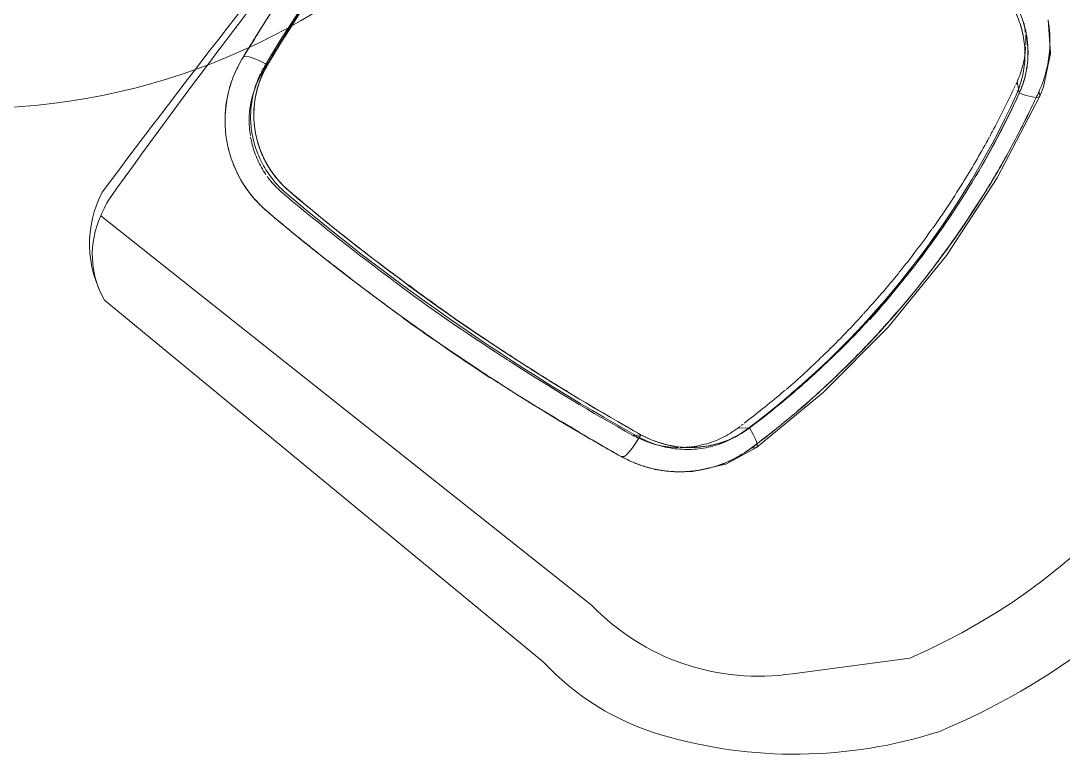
# Model space of a CAD drawing. Header units: inches. Extents: x 29752 to 31446, y 4278 to 5722.
# Drawn here: x 31298.65 to 31326.88, y 4370.56 to 4390.42 of the extents above; entities that cross this region are included whole.
import ezdxf

# ---------------------------------------------------------------- set-up
doc = ezdxf.new("R2010")
doc.units = ezdxf.units.IN
doc.header["$MEASUREMENT"] = 0
doc.layers.add('I-FURN', color=30, linetype='Continuous', lineweight=9)

# ---------------------------------------------------------------- blocks, each defined once
blk = doc.blocks.new('MEZ-Round_Top-Davis_Furniture-2 - 36x36x29-R-V48-FIRST FLOOR POWER _ SIGNAL')
at = {"layer": 'I-FURN'}
blk.add_arc((0, 0), 18, 90, 270, dxfattribs=at)
blk = doc.blocks.new('A642_US - A642 PURPLE-6122944-FIRST FLOOR POWER _ SIGNAL')
at = {"layer": 'I-FURN'}
for p, q in [((-12.371, 14.024), (-12.236, -2.939)), ((-14.084, 12.517), (-14.254, -2.882)), ((-8.547, -1.098), (-8.601, -1.041)), ((-7.958, -0.923), (-7.806, -1.082)), ((-7.927, -2.533), (-7.864, -2.612)), ((-6.025, -3.014), (-5.823, -3.253)), ((6.026, -3.014), (5.905, -3.157)), ((5.905, -3.158), (5.824, -3.253)), ((-6.136, -3.719), (-6.189, -3.656)), ((6.135, -3.719), (6.189, -3.656)), ((-6.11, -3.739), (-6.13, -3.725)), ((-6.088, -3.737), (-6.11, -3.739)), ((6.088, -3.737), (6.11, -3.739)), ((6.11, -3.739), (6.13, -3.725)), ((-10.27, -8.343), (-7.947, -10.547))]:
    blk.add_line(p, q, dxfattribs=at)
at = {"layer": 'I-FURN', "flags": 128}
for points in [[(-6.587, 13.717), (-6.543, 13.69), (-6.495, 13.605)], [(-6.495, 13.605), (-6.444, 13.469), (-6.394, 13.289), (-6.348, 13.077)], [(-7.806, -1.083), (-8.027, -1.11), (-8.223, -1.126), (-8.381, -1.129), (-8.491, -1.119), (-8.547, -1.098)], [(-6.11, -3.739), (-6.983, -3.376), (-7.699, -2.8), (-7.864, -2.612)], [(7.864, -2.612), (7.192, -3.241), (6.371, -3.661), (6.11, -3.739)], [(-5.823, -3.254), (-5.896, -3.442), (-5.967, -3.591), (-6.032, -3.692), (-6.088, -3.737)], [(5.824, -3.253), (5.896, -3.442), (5.967, -3.591), (6.032, -3.692), (6.088, -3.737)], [(6.11, -3.739), (3.664, -4.232), (1.168, -4.477), (-1.335, -4.468), (-3.818, -4.208), (-6.11, -3.739)]]:
    blk.add_lwpolyline(points, dxfattribs=at)
at = {"layer": 'I-FURN'}
for centre, radius, start, end in [((-11.236, 11.403), 3.058, 101.4508, 158.6341), ((0.11, -197.881), 212.353, 86.66645, 93.24109), ((-0.009, -318.502), 333.113, 87.94245, 92.036), ((-11.463, 11.109), 3.054, 98.1428, 107.3014), ((-11.768, 11.611), 2.488, 104.0446, 158.6341), ((-7.265, -3.913), 7.064, 171.6078, 202.3922), ((-6.039, -3.743), 6.25, 172.6108, 227.3892), ((-1.978, -1.735), 12.782, 202.3922, 236.6222), ((0.086, 4.693), 17.228, 242.2054, 297.0867), ((-0.017, 4.057), 18.762, 241.3581, 301.0423)]:
    blk.add_arc(centre, radius, start, end, dxfattribs=at)
for centre, major_axis, ratio, start_param, end_param in [((-0.094, -6.249), (-30.198, 0), 0.655835, 4.500592, 4.924187), ((49.684, 10.243), (25.123, 54.134), 0.974752, 1.991495, 2.187341), ((-0.094, 11.629), (19.221, 0), 0.81059, 4.404534, 5.020244)]:
    blk.add_ellipse(centre, major_axis=major_axis, ratio=ratio, start_param=start_param, end_param=end_param, dxfattribs=at)
for points in [[(-6.212, 13.773), (-5.737, 13.835), (-5.261, 13.887), (-4.782, 13.933)], [(-3.644, 14.038), (-4.506, 13.972), (-5.36, 13.877), (-6.211, 13.77)], [(-4.465, 13.968), (-5.047, 13.914), (-5.626, 13.845), (-6.203, 13.771)], [(-7.45, 13.499), (-7.374, 13.531), (-7.297, 13.561), (-7.218, 13.584)], [(-7.264, 13.569), (-7.283, 13.563), (-7.302, 13.556), (-7.32, 13.549)], [(-7.218, 13.584), (-7.039, 13.642), (-6.857, 13.684), (-6.669, 13.711)], [(-7.114, 13.616), (-7.138, 13.609), (-7.162, 13.602), (-7.186, 13.595)], [(-6.907, 13.668), (-6.977, 13.653), (-7.046, 13.636), (-7.114, 13.616)], [(-6.669, 13.711), (-6.749, 13.7), (-6.829, 13.685), (-6.907, 13.668)], [(-6.204, 13.774), (-6.359, 13.754), (-6.514, 13.733), (-6.669, 13.711)], [(-6.212, 13.773), (-6.365, 13.753), (-6.517, 13.732), (-6.669, 13.711)], [(-6.669, 13.711), (-6.66, 13.712), (-6.652, 13.713), (-6.643, 13.715)], [(-6.643, 13.715), (-6.5, 13.735), (-6.356, 13.754), (-6.212, 13.772)], [(-7.738, 13.364), (-7.904, 13.275), (-8.222, 13.069), (-8.639, 12.679), (-8.982, 12.22), (-9.24, 11.707), (-9.404, 11.155), (-9.446, 10.779), (-9.45, 10.587)], [(-8.212, 13.055), (-8.064, 13.172), (-7.903, 13.271), (-7.738, 13.364)], [(-7.738, 13.364), (-7.644, 13.414), (-7.549, 13.462), (-7.451, 13.504)], [(-7.45, 13.499), (-7.548, 13.459), (-7.644, 13.414), (-7.738, 13.364)], [(-7.344, 13.541), (-7.4, 13.52), (-7.455, 13.498), (-7.509, 13.474)], [(-4.662, 13.282), (-4.78, 13.27), (-4.897, 13.256), (-5.014, 13.243)], [(-4.994, 13.256), (-4.849, 13.272), (-4.703, 13.287), (-4.558, 13.302)], [(-4.976, 13.248), (-4.764, 13.272), (-4.552, 13.295), (-4.339, 13.317)], [(-6.442, 13.113), (-6.595, 13.091), (-6.89, 13.024), (-7.317, 12.843), (-7.709, 12.589), (-8.055, 12.266), (-8.343, 11.882), (-8.562, 11.448), (-8.702, 10.977), (-8.738, 10.655), (-8.742, 10.488)], [(-8.627, 12.667), (-8.501, 12.808), (-8.363, 12.94), (-8.213, 13.055)], [(-7.921, 13.259), (-7.953, 13.239), (-7.985, 13.218), (-8.016, 13.197)], [(-6.579, 13.061), (-6.503, 13.072), (-6.428, 13.082), (-6.352, 13.092)], [(-6.352, 13.092), (-6.172, 13.117), (-5.992, 13.141), (-5.812, 13.165)], [(-6.348, 13.077), (-5.893, 13.141), (-5.435, 13.198), (-4.976, 13.248)], [(-6.348, 13.077), (-5.905, 13.139), (-5.461, 13.195), (-5.014, 13.244)], [(-5.015, 13.244), (-5.461, 13.195), (-5.905, 13.139), (-6.348, 13.077)], [(-5.812, 13.162), (-5.54, 13.196), (-5.267, 13.229), (-4.994, 13.262)], [(-7.263, 12.77), (-7.223, 12.793), (-7.182, 12.815), (-7.141, 12.836)], [(-7.14, 12.834), (-7.182, 12.814), (-7.223, 12.792), (-7.263, 12.77)], [(-7.14, 12.834), (-7.067, 12.87), (-6.993, 12.905), (-6.917, 12.933)], [(-8.968, 12.211), (-8.868, 12.373), (-8.754, 12.525), (-8.628, 12.666)], [(-9.224, 11.701), (-9.154, 11.878), (-9.069, 12.049), (-8.969, 12.21)], [(-8.005, 12.159), (-8.053, 12.101), (-8.1, 12.042), (-8.143, 11.981)], [(-8.005, 12.159), (-7.972, 12.198), (-7.939, 12.235), (-7.904, 12.272)], [(-7.904, 12.272), (-7.939, 12.235), (-7.973, 12.198), (-8.005, 12.159)], [(-7.787, 12.389), (-7.827, 12.351), (-7.866, 12.312), (-7.904, 12.272)], [(-9.104, 11.968), (-9.148, 11.881), (-9.187, 11.792), (-9.224, 11.701)], [(-8.144, 11.98), (-8.248, 11.832), (-8.334, 11.673), (-8.412, 11.508)], [(-9.387, 11.153), (-9.349, 11.339), (-9.295, 11.523), (-9.225, 11.7)], [(-9.224, 11.701), (-9.252, 11.631), (-9.279, 11.561), (-9.304, 11.489)], [(-9.3, 11.489), (-9.307, 11.467), (-9.314, 11.445), (-9.321, 11.423)], [(-8.481, 11.338), (-8.522, 11.225), (-8.561, 11.111), (-8.582, 10.994)], [(-8.441, 11.44), (-8.455, 11.406), (-8.469, 11.372), (-8.482, 11.338)], [(-8.481, 11.339), (-8.468, 11.373), (-8.455, 11.406), (-8.441, 11.44)], [(-8.413, 11.508), (-8.422, 11.485), (-8.432, 11.463), (-8.442, 11.44)], [(-9.45, 10.587), (-9.446, 10.778), (-9.425, 10.967), (-9.387, 11.153)], [(-9.441, 10.772), (-9.446, 10.711), (-9.449, 10.649), (-9.45, 10.587)], [(-8.583, 10.991), (-8.622, 10.815), (-8.644, 10.636), (-8.648, 10.453)], [(-9.45, 10.587), (-9.476, 9.475), (-9.471, 8.364), (-9.436, 7.255)], [(-9.46, 8.247), (-9.471, 9.026), (-9.468, 9.806), (-9.45, 10.587)], [(-9.45, 10.587), (-9.462, 10.105), (-9.467, 9.624), (-9.467, 9.143)], [(-8.764, 6.722), (-8.815, 7.966), (-8.825, 9.213), (-8.801, 10.46)], [(-8.801, 10.46), (-8.8, 10.497), (-8.799, 10.535), (-8.798, 10.572)], [(-8.614, 6.584), (-8.666, 7.871), (-8.678, 9.161), (-8.648, 10.452)], [(-8.628, 6.945), (-8.669, 8.112), (-8.676, 9.282), (-8.648, 10.452)], [(-8.648, 10.452), (-8.666, 9.678), (-8.669, 8.905), (-8.658, 8.132)], [(-9.467, 9.143), (-9.466, 8.894), (-9.464, 8.646), (-9.46, 8.398)], [(-9.461, 8.357), (-9.458, 8.146), (-9.454, 7.935), (-9.448, 7.724)], [(-9.436, 7.255), (-9.447, 7.585), (-9.451, 7.916), (-9.452, 8.247)], [(-9.449, 7.724), (-9.445, 7.543), (-9.439, 7.363), (-9.433, 7.182)], [(-9.435, 7.23), (-9.428, 6.989), (-9.418, 6.748), (-9.407, 6.507)], [(-9.432, 7.143), (-9.427, 6.991), (-9.421, 6.84), (-9.415, 6.688)], [(-8.628, 6.945), (-8.621, 6.745), (-8.614, 6.545), (-8.606, 6.346)], [(-8.604, 6.346), (-8.613, 6.545), (-8.619, 6.745), (-8.624, 6.945)], [(-9.415, 6.688), (-9.407, 6.482), (-9.398, 6.275), (-9.389, 6.069)], [(-9.379, 5.911), (-9.389, 6.11), (-9.4, 6.308), (-9.409, 6.507)], [(-8.513, 3.175), (-8.631, 4.348), (-8.733, 5.525), (-8.763, 6.706)], [(-8.332, 2.734), (-8.467, 4.012), (-8.581, 5.295), (-8.614, 6.584)], [(-8.604, 6.346), (-8.596, 6.169), (-8.588, 5.992), (-8.58, 5.815)], [(-9.387, 6.069), (-9.386, 6.045), (-9.384, 6.022), (-9.383, 5.998)], [(-9.382, 5.965), (-9.344, 5.259), (-9.303, 4.552), (-9.241, 3.849)], [(-9.208, 3.582), (-9.28, 4.357), (-9.347, 5.133), (-9.389, 5.91)], [(-8.578, 5.815), (-8.537, 5.043), (-8.49, 4.272), (-8.409, 3.505)], [(-9.232, 3.85), (-9.227, 3.791), (-9.222, 3.733), (-9.217, 3.674)], [(-9.214, 3.641), (-9.188, 3.363), (-9.163, 3.085), (-9.132, 2.808)], [(-9.158, 3.067), (-9.176, 3.238), (-9.192, 3.41), (-9.208, 3.582)], [(-8.409, 3.504), (-8.393, 3.325), (-8.374, 3.146), (-8.353, 2.967)], [(-9.08, 2.335), (-9.108, 2.579), (-9.133, 2.823), (-9.158, 3.067)], [(-8.295, 2.382), (-8.316, 2.576), (-8.338, 2.771), (-8.359, 2.966)], [(-8.357, 2.967), (-8.337, 2.772), (-8.315, 2.577), (-8.291, 2.382)], [(-9.132, 2.808), (-9.115, 2.651), (-9.097, 2.493), (-9.077, 2.336)], [(-7.806, -1.083), (-8.022, 0.182), (-8.197, 1.455), (-8.332, 2.733)], [(-9.08, 2.336), (-9.06, 2.161), (-9.038, 1.987), (-9.015, 1.812)], [(-9.08, 2.335), (-9.002, 1.645), (-8.903, 0.958), (-8.799, 0.272)], [(-8.949, 1.264), (-8.996, 1.621), (-9.038, 1.978), (-9.078, 2.335)], [(-8.295, 2.382), (-8.251, 1.989), (-8.198, 1.598), (-8.142, 1.207)], [(-9.018, 1.812), (-8.996, 1.626), (-8.971, 1.44), (-8.944, 1.255)], [(-8.948, 1.254), (-8.944, 1.225), (-8.94, 1.195), (-8.936, 1.166)], [(-8.81, 0.27), (-8.859, 0.601), (-8.904, 0.932), (-8.947, 1.264)], [(-8.936, 1.166), (-8.838, 0.428), (-8.726, -0.307), (-8.601, -1.041)], [(-8.152, 1.205), (-8.051, 0.441), (-7.936, -0.322), (-7.806, -1.081)], [(-8.601, -1.041), (-8.675, -0.604), (-8.745, -0.168), (-8.81, 0.27)], [(-8.81, 0.27), (-8.745, -0.168), (-8.675, -0.605), (-8.601, -1.041)], [(-8.436, -1.645), (-8.51, -1.451), (-8.565, -1.25), (-8.601, -1.041)], [(-8.601, -1.041), (-8.58, -1.161), (-8.553, -1.278), (-8.52, -1.394)], [(-7.92, -1.105), (-7.935, -1.045), (-7.948, -0.984), (-7.958, -0.921)], [(-7.679, -1.562), (-7.735, -1.407), (-7.777, -1.248), (-7.806, -1.082)], [(-7.806, -1.082), (-7.777, -1.248), (-7.734, -1.407), (-7.679, -1.562)], [(7.712, -1.048), (7.681, -1.228), (7.588, -1.57), (7.352, -2.046), (7.034, -2.462), (6.648, -2.804), (6.209, -3.065), (5.896, -3.177), (5.73, -3.22)], [(-8.294, -1.966), (-8.347, -1.862), (-8.399, -1.756), (-8.436, -1.646)], [(-7.443, -2.05), (-7.534, -1.903), (-7.617, -1.749), (-7.67, -1.584)], [(-7.67, -1.584), (-7.627, -1.7), (-7.576, -1.814), (-7.518, -1.922)], [(-8.404, -1.727), (-8.39, -1.761), (-8.376, -1.793), (-8.361, -1.826)], [(-8.361, -1.826), (-8.324, -1.908), (-8.284, -1.989), (-8.24, -2.068)], [(-8.16, -2.205), (-8.208, -2.127), (-8.256, -2.049), (-8.299, -1.968)], [(-8.294, -1.967), (-8.253, -2.048), (-8.208, -2.127), (-8.16, -2.205)], [(-7.439, -2.093), (-7.498, -2.017), (-7.552, -1.938), (-7.604, -1.857)], [(-7.517, -1.922), (-7.494, -1.964), (-7.47, -2.007), (-7.445, -2.048)], [(-8.083, -2.323), (-8.109, -2.285), (-8.135, -2.245), (-8.16, -2.205)], [(-8.16, -2.205), (-8.135, -2.245), (-8.109, -2.285), (-8.083, -2.324)], [(-7.421, -2.086), (-7.408, -2.106), (-7.396, -2.126), (-7.382, -2.145)], [(-7.227, -2.355), (-7.297, -2.27), (-7.36, -2.179), (-7.42, -2.086)], [(-7.345, -2.206), (-7.368, -2.18), (-7.39, -2.153), (-7.412, -2.126)], [(-7.37, -2.164), (-7.331, -2.222), (-7.289, -2.277), (-7.244, -2.331)], [(7.246, -2.332), (7.296, -2.27), (7.342, -2.205), (7.386, -2.138)], [(7.421, -2.086), (7.369, -2.169), (7.311, -2.248), (7.248, -2.324)], [(7.375, -2.171), (7.365, -2.183), (7.355, -2.195), (7.345, -2.206)], [(7.387, -2.139), (7.399, -2.121), (7.41, -2.103), (7.421, -2.086)], [(-8.044, -2.379), (-8.057, -2.361), (-8.07, -2.342), (-8.083, -2.323)], [(-8.083, -2.324), (-8.07, -2.342), (-8.057, -2.361), (-8.044, -2.379)], [(-8.056, -2.362), (-8.047, -2.376), (-8.037, -2.389), (-8.028, -2.402)], [(-7.983, -2.462), (-8.004, -2.435), (-8.024, -2.407), (-8.044, -2.379)], [(-8.044, -2.379), (-8.024, -2.407), (-8.004, -2.435), (-7.983, -2.462)], [(-8.018, -2.415), (-8.008, -2.428), (-7.999, -2.441), (-7.989, -2.455)], [(-7.989, -2.455), (-7.977, -2.47), (-7.965, -2.485), (-7.953, -2.501)], [(-7.983, -2.462), (-7.943, -2.514), (-7.903, -2.564), (-7.86, -2.614)], [(-7.86, -2.613), (-7.903, -2.564), (-7.943, -2.513), (-7.982, -2.461)], [(-7.928, -2.533), (-7.914, -2.55), (-7.9, -2.567), (-7.886, -2.583)], [(-7.246, -2.333), (-7.232, -2.35), (-7.218, -2.367), (-7.203, -2.384)], [(-6.752, -2.81), (-6.928, -2.679), (-7.082, -2.523), (-7.221, -2.352)], [(-7.203, -2.384), (-7.181, -2.411), (-7.157, -2.438), (-7.133, -2.463)], [(-6.927, -2.588), (-7.006, -2.531), (-7.081, -2.469), (-7.153, -2.404)], [(-7.133, -2.464), (-7.018, -2.591), (-6.888, -2.704), (-6.752, -2.81)], [(7.25, -2.327), (7.106, -2.509), (6.935, -2.666), (6.751, -2.811)], [(6.751, -2.811), (6.889, -2.708), (7.013, -2.59), (7.127, -2.461)], [(7.152, -2.403), (7.088, -2.462), (7.02, -2.517), (6.951, -2.57)], [(7.151, -2.445), (7.169, -2.425), (7.186, -2.405), (7.203, -2.384)], [(7.203, -2.384), (7.218, -2.367), (7.232, -2.349), (7.246, -2.332)], [(-7.886, -2.584), (-7.872, -2.6), (-7.858, -2.616), (-7.844, -2.632)], [(-7.798, -2.683), (-7.819, -2.66), (-7.84, -2.637), (-7.86, -2.613)], [(-7.86, -2.613), (-7.839, -2.638), (-7.818, -2.661), (-7.797, -2.685)], [(-7.722, -2.764), (-7.735, -2.751), (-7.748, -2.738), (-7.76, -2.724)], [(-7.76, -2.724), (-7.747, -2.738), (-7.734, -2.751), (-7.721, -2.765)], [(-7.561, -2.918), (-7.609, -2.875), (-7.655, -2.831), (-7.701, -2.786)], [(-7.7, -2.786), (-7.655, -2.831), (-7.608, -2.875), (-7.56, -2.917)], [(-7.685, -2.801), (-7.6, -2.885), (-7.51, -2.962), (-7.417, -3.037)], [(-6.025, -3.014), (-6.191, -2.971), (-6.503, -2.859), (-6.792, -2.687), (-6.927, -2.588)], [(7.398, -3.054), (7.499, -2.975), (7.596, -2.891), (7.686, -2.801)], [(7.709, -2.777), (7.697, -2.79), (7.684, -2.802), (7.671, -2.815)], [(7.671, -2.815), (7.684, -2.803), (7.696, -2.79), (7.709, -2.777)], [(7.76, -2.724), (7.744, -2.742), (7.727, -2.759), (7.709, -2.776)], [(7.709, -2.777), (7.726, -2.76), (7.743, -2.742), (7.76, -2.724)], [(7.797, -2.685), (7.811, -2.669), (7.825, -2.653), (7.839, -2.637)], [(7.84, -2.637), (7.826, -2.652), (7.812, -2.668), (7.798, -2.683)], [(-7.455, -3.008), (-7.491, -2.979), (-7.526, -2.949), (-7.561, -2.918)], [(-7.561, -2.918), (-7.526, -2.949), (-7.491, -2.978), (-7.455, -3.008)], [(-7.321, -3.112), (-7.365, -3.079), (-7.409, -3.046), (-7.452, -3.011)], [(-7.451, -3.011), (-7.409, -3.046), (-7.365, -3.079), (-7.321, -3.112)], [(-7.398, -3.054), (-7.372, -3.073), (-7.347, -3.093), (-7.321, -3.112)], [(-6.715, -2.837), (-6.587, -2.929), (-6.455, -3.016), (-6.31, -3.077)], [(-6.31, -3.077), (-6.155, -3.151), (-5.993, -3.21), (-5.823, -3.253)], [(-5.942, -3.035), (-5.97, -3.028), (-5.998, -3.021), (-6.026, -3.014)], [(-5.843, -3.059), (-5.865, -3.054), (-5.887, -3.049), (-5.909, -3.043)], [(5.824, -3.253), (5.979, -3.213), (6.127, -3.161), (6.27, -3.096)], [(5.909, -3.043), (5.884, -3.049), (5.858, -3.056), (5.833, -3.062)], [(6.026, -3.014), (5.998, -3.021), (5.97, -3.028), (5.942, -3.035)], [(6.309, -3.078), (6.447, -3.012), (6.58, -2.935), (6.704, -2.846)], [(7.437, -3.023), (7.399, -3.053), (7.36, -3.082), (7.321, -3.112)], [(7.321, -3.112), (7.347, -3.093), (7.373, -3.073), (7.398, -3.054)], [(7.562, -2.917), (7.526, -2.949), (7.489, -2.98), (7.451, -3.01)], [(7.452, -3.011), (7.489, -2.98), (7.526, -2.949), (7.562, -2.917)], [(7.641, -2.844), (7.615, -2.869), (7.588, -2.893), (7.562, -2.916)], [(7.562, -2.917), (7.588, -2.893), (7.615, -2.869), (7.641, -2.844)], [(-7.188, -3.204), (-7.218, -3.185), (-7.247, -3.165), (-7.276, -3.144)], [(-7.276, -3.144), (-7.247, -3.165), (-7.218, -3.185), (-7.189, -3.205)], [(-7.254, -3.159), (-7.16, -3.225), (-7.063, -3.29), (-6.963, -3.345)], [(-6.925, -3.361), (-7.015, -3.313), (-7.103, -3.26), (-7.188, -3.204)], [(-7.188, -3.204), (-7.103, -3.26), (-7.016, -3.316), (-6.926, -3.364)], [(-6.886, -3.381), (-6.854, -3.397), (-6.821, -3.414), (-6.789, -3.429)], [(-6.789, -3.429), (-6.821, -3.413), (-6.854, -3.397), (-6.885, -3.381)], [(-5.823, -3.254), (-5.353, -3.374), (-4.878, -3.479), (-4.398, -3.57)], [(-4.41, -3.568), (-4.885, -3.477), (-5.357, -3.373), (-5.823, -3.254)], [(4.398, -3.57), (4.877, -3.479), (5.353, -3.374), (5.823, -3.253)], [(5.824, -3.254), (5.357, -3.373), (4.885, -3.479), (4.409, -3.571)], [(7.276, -3.144), (7.122, -3.253), (6.962, -3.356), (6.788, -3.429)], [(7.051, -3.29), (7.134, -3.241), (7.215, -3.188), (7.294, -3.131)], [(7.321, -3.112), (7.306, -3.123), (7.291, -3.134), (7.276, -3.144)], [(-6.508, -3.546), (-6.603, -3.511), (-6.696, -3.473), (-6.787, -3.43)], [(-6.787, -3.43), (-6.696, -3.473), (-6.601, -3.507), (-6.504, -3.539)], [(-6.202, -3.64), (-6.291, -3.617), (-6.379, -3.591), (-6.465, -3.561)], [(-6.465, -3.561), (-6.379, -3.591), (-6.291, -3.617), (-6.202, -3.64)], [(-6.026, -3.684), (-6.085, -3.669), (-6.143, -3.655), (-6.202, -3.64)], [(-6.202, -3.64), (-6.143, -3.655), (-6.085, -3.669), (-6.026, -3.684)], [(-6.202, -3.64), (-6.143, -3.655), (-6.084, -3.67), (-6.025, -3.684)], [(-2.946, -3.799), (-3.435, -3.737), (-3.917, -3.646), (-4.398, -3.547)], [(-4.397, -3.57), (-3.918, -3.661), (-3.434, -3.736), (-2.947, -3.799)], [(4.404, -3.569), (3.922, -3.66), (3.435, -3.739), (2.945, -3.799)], [(2.946, -3.799), (3.433, -3.737), (3.919, -3.668), (4.397, -3.57)], [(6.025, -3.684), (6.084, -3.67), (6.143, -3.655), (6.202, -3.64)], [(6.202, -3.64), (6.144, -3.655), (6.085, -3.669), (6.026, -3.684)], [(6.026, -3.684), (6.085, -3.669), (6.144, -3.655), (6.202, -3.64)], [(6.788, -3.429), (6.601, -3.517), (6.406, -3.587), (6.202, -3.64)], [(-4.685, -3.976), (-5.135, -3.891), (-5.582, -3.791), (-6.026, -3.683)], [(-2.944, -3.799), (-2.47, -3.858), (-1.993, -3.905), (-1.515, -3.937)], [(-1.485, -3.937), (-1.973, -3.906), (-2.462, -3.87), (-2.944, -3.799)], [(-1.477, -3.937), (-0.986, -3.968), (-0.493, -3.985), (0, -3.983)], [(-0.011, -3.768), (-0.499, -3.768), (-0.986, -3.749), (-1.472, -3.718)], [(0, -3.983), (0.493, -3.983), (0.984, -3.964), (1.475, -3.931)], [(1.479, -3.937), (0.987, -3.968), (0.495, -3.978), (0, -3.983)], [(1.473, -3.724), (0.986, -3.753), (0.498, -3.77), (0.011, -3.768)], [(1.477, -3.937), (1.968, -3.906), (2.456, -3.856), (2.944, -3.799)], [(2.944, -3.799), (2.46, -3.86), (1.973, -3.901), (1.485, -3.929)], [(6.026, -3.684), (5.583, -3.794), (5.136, -3.891), (4.685, -3.976)], [(-3.139, -4.22), (-3.658, -4.155), (-4.175, -4.081), (-4.684, -3.977)], [(-4.027, -4.092), (-3.945, -4.105), (-3.864, -4.118), (-3.782, -4.13)], [(-1.574, -4.367), (-2.098, -4.334), (-2.618, -4.281), (-3.138, -4.22)], [(0, -3.983), (-0.494, -3.983), (-0.99, -3.979), (-1.483, -3.954)], [(3.079, -4.227), (2.58, -4.289), (2.078, -4.337), (1.574, -4.37)], [(4.684, -3.977), (4.173, -4.073), (3.658, -4.154), (3.139, -4.22)], [(4.027, -4.092), (4.044, -4.089), (4.061, -4.086), (4.077, -4.084)], [(1.574, -4.367), (1.05, -4.4), (-0.001, -4.436), (-1.049, -4.394), (-1.572, -4.359)]]:
    blk.add_open_spline(points, degree=3, dxfattribs=at)
for points, knots in [([(-6.669, 13.711), (-6.857, 13.684), (-7.119, 13.624), (-7.374, 13.531), (-7.45, 13.499)], [0, 0, 0, 0, 0.125, 0.1797773, 0.1797773, 0.1797773, 0.1797773]), ([(-7.582, 13.442), (-7.634, 13.417), (-7.749, 13.36), (-7.861, 13.296), (-7.921, 13.259)], [0.21153003, 0.21153003, 0.21153003, 0.21153003, 0.25, 0.29654845, 0.29654845, 0.29654845, 0.29654845]), ([(-5.014, 13.244), (-3.658, 13.394), (-1.073, 13.562), (2.743, 13.486), (5.156, 13.245), (6.348, 13.077)], [-0.8939372, -0.8939372, -0.8939372, -0.8939372, -0.5714286, -0.2857143, 0, 0, 0, 0]), ([(-8.648, 10.452), (-8.644, 10.619), (-8.608, 10.941), (-8.468, 11.413), (-8.25, 11.846), (-7.961, 12.23), (-7.616, 12.553), (-7.223, 12.807), (-6.796, 12.988), (-6.501, 13.056), (-6.348, 13.077)], [-1, -1, -1, -1, -0.875, -0.75, -0.625, -0.5, -0.375, -0.25, -0.125, -0.0000728, -0.0000728, -0.0000728, -0.0000728]), ([(-8.016, 13.197), (-8.083, 13.152), (-8.225, 13.05), (-8.358, 12.936), (-8.426, 12.872)], [0.32163, 0.32163, 0.32163, 0.32163, 0.375, 0.4371232, 0.4371232, 0.4371232, 0.4371232]), ([(-8.136, 12.237), (-8.038, 12.346), (-7.82, 12.549), (-7.442, 12.795), (-7.022, 12.972), (-6.731, 13.04), (-6.579, 13.061)], [-0.4962465, -0.4962465, -0.4962465, -0.4962465, -0.375, -0.25, -0.125, 0, 0, 0, 0]), ([(-6.916, 12.931), (-6.901, 12.937), (-6.717, 13.005), (-6.527, 13.052), (-6.348, 13.077)], [-0.1561847, -0.1561847, -0.1561847, -0.1561847, -0.1428571, 0, 0, 0, 0]), ([(-6.348, 13.077), (-6.483, 13.058), (-6.658, 13.02), (-6.827, 12.964), (-6.869, 12.949)], [-0.9999424, -0.9999424, -0.9999424, -0.9999424, -0.8928571, -0.8571429, -0.8571429, -0.8571429, -0.8571429]), ([(-8.437, 12.862), (-8.503, 12.8), (-8.636, 12.663), (-8.759, 12.514), (-8.819, 12.433)], [0.4402579, 0.4402579, 0.4402579, 0.4402579, 0.5, 0.5663334, 0.5663334, 0.5663334, 0.5663334]), ([(-7.904, 12.272), (-7.866, 12.312), (-7.699, 12.479), (-7.48, 12.639), (-7.295, 12.755), (-7.264, 12.773)], [-0.4720665, -0.4720665, -0.4720665, -0.4720665, -0.4285714, -0.2857143, -0.2573402, -0.2573402, -0.2573402, -0.2573402]), ([(-7.356, 12.716), (-7.394, 12.693), (-7.545, 12.595), (-7.686, 12.482), (-7.786, 12.389)], [-0.7140849, -0.7140849, -0.7140849, -0.7140849, -0.6785714, -0.5714286, -0.5714286, -0.5714286, -0.5714286]), ([(-7.263, 12.77), (-7.275, 12.764), (-7.306, 12.746), (-7.336, 12.728), (-7.356, 12.716)], [-0.74254123, -0.74254123, -0.74254123, -0.74254123, -0.73214286, -0.71428571, -0.71428571, -0.71428571, -0.71428571]), ([(-6.869, 12.949), (-6.89, 12.941), (-6.974, 12.91), (-7.064, 12.871), (-7.133, 12.838), (-7.14, 12.834)], [-0.85703626, -0.85703626, -0.85703626, -0.85703626, -0.83928571, -0.78571429, -0.77910718, -0.77910718, -0.77910718, -0.77910718]), ([(-8.88, 12.346), (-8.91, 12.302), (-8.991, 12.179), (-9.061, 12.051), (-9.102, 11.968)], [0.58966919, 0.58966919, 0.58966919, 0.58966919, 0.625, 0.68589681, 0.68589681, 0.68589681, 0.68589681]), ([(-8.693, 11.249), (-8.671, 11.321), (-8.597, 11.535), (-8.432, 11.864), (-8.256, 12.101), (-8.162, 12.208)], [-0.8117081, -0.8117081, -0.8117081, -0.8117081, -0.75, -0.625, -0.5070746, -0.5070746, -0.5070746, -0.5070746]), ([(-8.441, 11.44), (-8.415, 11.504), (-8.329, 11.692), (-8.183, 11.933), (-8.054, 12.102), (-8.005, 12.16)], [-0.7336481, -0.7336481, -0.7336481, -0.7336481, -0.6785714, -0.5714286, -0.5120254, -0.5120254, -0.5120254, -0.5120254]), ([(-9.32, 11.423), (-9.346, 11.334), (-9.395, 11.15), (-9.416, 10.962), (-9.425, 10.866)], [0.814265, 0.814265, 0.814265, 0.814265, 0.875, 0.9386367, 0.9386367, 0.9386367, 0.9386367]), ([(-8.582, 10.994), (-8.577, 11.015), (-8.557, 11.102), (-8.523, 11.218), (-8.491, 11.31), (-8.481, 11.339)], [-0.8564394, -0.8564394, -0.8564394, -0.8564394, -0.83928571, -0.78571429, -0.76208847, -0.76208847, -0.76208847, -0.76208847]), ([(-8.798, 10.577), (-8.795, 10.731), (-8.772, 10.937), (-8.723, 11.141), (-8.707, 11.197)], [-1, -1, -1, -1, -0.875, -0.8266346, -0.8266346, -0.8266346, -0.8266346]), ([(-8.648, 10.453), (-8.645, 10.59), (-8.627, 10.771), (-8.593, 10.947), (-8.583, 10.991)], [-0.9999429, -0.9999429, -0.9999429, -0.9999429, -0.8928571, -0.8571429, -0.8571429, -0.8571429, -0.8571429]), ([(-8.658, 8.131), (-8.652, 7.745), (-8.641, 7.35), (-8.628, 6.954), (-8.628, 6.945)], [-0.8, -0.8, -0.8, -0.8, -0.7, -0.6976179, -0.6976179, -0.6976179, -0.6976179]), ([(-9.408, 6.507), (-9.416, 6.697), (-9.427, 6.938), (-9.433, 7.179), (-9.434, 7.23)], [0.65107698, 0.65107698, 0.65107698, 0.65107698, 0.7, 0.71296835, 0.71296835, 0.71296835, 0.71296835]), ([(-9.408, 6.507), (-9.399, 6.308), (-9.341, 5.159), (-9.268, 4.009), (-9.166, 3.065)], [0.3488956, 0.3488956, 0.3488956, 0.3488956, 0.4, 0.6444221, 0.6444221, 0.6444221, 0.6444221]), ([(-8.357, 2.967), (-8.453, 3.914), (-8.555, 5.04), (-8.591, 6.169), (-8.595, 6.346)], [-0.6467033, -0.6467033, -0.6467033, -0.6467033, -0.4, -0.3541118, -0.3541118, -0.3541118, -0.3541118]), ([(-7.958, -0.923), (-8.174, 0.34), (-8.362, 1.703), (-8.503, 3.073), (-8.512, 3.168)], [-1, -1, -1, -1, -0.6666667, -0.64198, -0.64198, -0.64198, -0.64198]), ([(-9.158, 3.066), (-9.137, 2.851), (-9.112, 2.607), (-9.083, 2.364), (-9.079, 2.335)], [0.64442211, 0.64442211, 0.64442211, 0.64442211, 0.7, 0.7074526, 0.7074526, 0.7074526, 0.7074526]), ([(-7.806, -1.081), (-8.001, 0.058), (-8.164, 1.213), (-8.294, 2.372), (-8.295, 2.382)], [-1, -1, -1, -1, -0.7, -0.697536, -0.697536, -0.697536, -0.697536]), ([(-8.601, -1.041), (-8.565, -1.25), (-8.479, -1.564), (-8.347, -1.862), (-8.294, -1.967)], [0, 0, 0, 0, 0.1666667, 0.2602277, 0.2602277, 0.2602277, 0.2602277]), ([(-7.604, -1.857), (-7.692, -1.714), (-7.818, -1.471), (-7.889, -1.206), (-7.915, -1.102)], [-0.3333333, -0.3333333, -0.3333333, -0.3333333, -0.1666667, -0.06135, -0.06135, -0.06135, -0.06135]), ([(-5.918, -3.219), (-6.084, -3.176), (-6.397, -3.064), (-6.836, -2.804), (-7.221, -2.461), (-7.539, -2.045), (-7.771, -1.578), (-7.863, -1.247), (-7.894, -1.078)], [-1, -1, -1, -1, -0.8333333, -0.6666667, -0.5, -0.3333333, -0.1666667, -0.0094147, -0.0094147, -0.0094147, -0.0094147]), ([(-6.733, -2.825), (-6.87, -2.724), (-7.127, -2.495), (-7.445, -2.079), (-7.681, -1.604), (-7.774, -1.263), (-7.806, -1.082)], [-0.6666667, -0.6666667, -0.6666667, -0.6666667, -0.5, -0.3333333, -0.1666667, -0.000403, -0.000403, -0.000403, -0.000403]), ([(5.73, -3.22), (5.896, -3.177), (6.21, -3.064), (6.65, -2.804), (7.036, -2.46), (7.355, -2.044), (7.587, -1.575), (7.679, -1.244), (7.71, -1.074)], [-1, -1, -1, -1, -0.8333333, -0.6666667, -0.5, -0.3333333, -0.1666667, -0.0094147, -0.0094147, -0.0094147, -0.0094147]), ([(7.806, -1.081), (7.775, -1.262), (7.682, -1.603), (7.445, -2.079), (7.128, -2.497), (6.859, -2.728), (6.713, -2.84), (6.703, -2.847)], [-1, -1, -1, -1, -0.8333333, -0.6666667, -0.5, -0.3333333, -0.321248, -0.321248, -0.321248, -0.321248]), ([(-8.52, -1.394), (-8.495, -1.479), (-8.458, -1.591), (-8.415, -1.7), (-8.404, -1.727)], [0.09568781, 0.09568781, 0.09568781, 0.09568781, 0.16666667, 0.19002281, 0.19002281, 0.19002281, 0.19002281]), ([(-8.223, -2.099), (-8.202, -2.135), (-8.149, -2.224), (-8.092, -2.311), (-8.056, -2.363)], [0.30042022, 0.30042022, 0.30042022, 0.30042022, 0.33333333, 0.38373558, 0.38373558, 0.38373558, 0.38373558]), ([(-7.177, -2.38), (-7.219, -2.34), (-7.264, -2.295), (-7.306, -2.249), (-7.309, -2.246)], [-0.55863949, -0.55863949, -0.55863949, -0.55863949, -0.5, -0.49576572, -0.49576572, -0.49576572, -0.49576572]), ([(7.309, -2.246), (7.307, -2.249), (7.276, -2.282), (7.244, -2.314), (7.214, -2.343)], [-0.50427621, -0.50427621, -0.50427621, -0.50427621, -0.5, -0.45897519, -0.45897519, -0.45897519, -0.45897519]), ([(-7.821, -2.657), (-7.809, -2.672), (-7.77, -2.714), (-7.73, -2.756), (-7.702, -2.783)], [0.484826, 0.484826, 0.484826, 0.484826, 0.5, 0.53124049, 0.53124049, 0.53124049, 0.53124049]), ([(-5.823, -3.253), (-5.993, -3.21), (-6.312, -3.094), (-6.605, -2.919), (-6.739, -2.82)], [-1, -1, -1, -1, -0.8333333, -0.671763, -0.671763, -0.671763, -0.671763]), ([(6.915, -2.597), (6.783, -2.692), (6.499, -2.861), (6.191, -2.971), (6.025, -3.014)], [-0.3281338, -0.3281338, -0.3281338, -0.3281338, -0.1666667, 0, 0, 0, 0]), ([(7.686, -2.8), (7.719, -2.767), (7.766, -2.719), (7.811, -2.669), (7.825, -2.653)], [0.46217985, 0.46217985, 0.46217985, 0.46217985, 0.5, 0.51664846, 0.51664846, 0.51664846, 0.51664846]), ([(-5.824, -3.254), (-5.989, -3.211), (-6.296, -3.101), (-6.582, -2.932), (-6.714, -2.838)], [-0.9998849, -0.9998849, -0.9998849, -0.9998849, -0.8333333, -0.6741117, -0.6741117, -0.6741117, -0.6741117]), ([(-4.413, -3.366), (-4.459, -3.358), (-4.929, -3.271), (-5.394, -3.166), (-5.811, -3.066)], [0.8634245, 0.8634245, 0.8634245, 0.8634245, 0.875, 0.981718, 0.981718, 0.981718, 0.981718]), ([(5.812, -3.067), (5.395, -3.169), (4.929, -3.271), (4.458, -3.358), (4.412, -3.366)], [0.0182844, 0.0182844, 0.0182844, 0.0182844, 0.125, 0.1366299, 0.1366299, 0.1366299, 0.1366299]), ([(6.704, -2.846), (6.579, -2.934), (6.297, -3.1), (5.993, -3.21), (5.823, -3.253)], [-0.3143231, -0.3143231, -0.3143231, -0.3143231, -0.1666667, 0, 0, 0, 0]), ([(6.703, -2.846), (6.574, -2.938), (6.291, -3.103), (5.99, -3.211), (5.824, -3.253)], [-0.321248, -0.321248, -0.321248, -0.321248, -0.1666667, -0.0002995, -0.0002995, -0.0002995, -0.0002995]), ([(7.276, -3.144), (7.291, -3.134), (7.346, -3.094), (7.399, -3.053), (7.438, -3.023)], [0.3184411, 0.3184411, 0.3184411, 0.3184411, 0.33333333, 0.37270803, 0.37270803, 0.37270803, 0.37270803]), ([(-6.953, -3.345), (-6.899, -3.375), (-6.659, -3.497), (-6.406, -3.587), (-6.202, -3.64)], [0.7836077, 0.7836077, 0.7836077, 0.7836077, 0.8333333, 1, 1, 1, 1]), ([(5.823, -3.253), (5.352, -3.374), (4.401, -3.585), (2.464, -3.89), (0, -4.045), (-2.464, -3.89), (-4.402, -3.585), (-5.352, -3.374), (-5.823, -3.253)], [-1, -1, -1, -1, -0.875, -0.75, -0.5, -0.25, -0.125, 0, 0, 0, 0]), ([(-1.501, -3.722), (-2.019, -3.69), (-2.985, -3.595), (-3.946, -3.459), (-4.387, -3.374)], [0.622691, 0.622691, 0.622691, 0.622691, 0.75, 0.8612382, 0.8612382, 0.8612382, 0.8612382]), ([(4.386, -3.371), (3.944, -3.452), (2.987, -3.599), (2.018, -3.693), (1.5, -3.726)], [0.1388166, 0.1388166, 0.1388166, 0.1388166, 0.25, 0.3773523, 0.3773523, 0.3773523, 0.3773523]), ([(6.202, -3.64), (6.406, -3.587), (6.778, -3.454), (7.122, -3.253), (7.276, -3.144)], [0, 0, 0, 0, 0.1666667, 0.3184411, 0.3184411, 0.3184411, 0.3184411]), ([(6.202, -3.64), (6.406, -3.587), (6.693, -3.484), (6.962, -3.342), (7.046, -3.292)], [0, 0, 0, 0, 0.1666667, 0.2452211, 0.2452211, 0.2452211, 0.2452211]), ([(-6.026, -3.684), (-5.583, -3.794), (-4.629, -4.001), (-2.627, -4.317), (-0.019, -4.487), (2.057, -4.341), (3.079, -4.227)], [0.0146481, 0.0146481, 0.0146481, 0.0146481, 0.125, 0.25, 0.5, 0.7451461, 0.7451461, 0.7451461, 0.7451461]), ([(-6.025, -3.684), (-5.582, -3.794), (-4.935, -3.935), (-4.28, -4.05), (-4.077, -4.083)], [-0.9852717, -0.9852717, -0.9852717, -0.9852717, -0.875, -0.8255953, -0.8255953, -0.8255953, -0.8255953]), ([(3.139, -4.22), (3.658, -4.154), (4.63, -4.003), (5.582, -3.79), (6.026, -3.683)], [0.75, 0.75, 0.75, 0.75, 0.875, 0.985358, 0.985358, 0.985358, 0.985358]), ([(4.077, -4.084), (4.28, -4.05), (4.936, -3.935), (5.581, -3.791), (6.025, -3.683)], [-0.1743879, -0.1743879, -0.1743879, -0.1743879, -0.125, -0.0147212, -0.0147212, -0.0147212, -0.0147212]), ([(-3.76, -4.134), (-3.554, -4.165), (-2.644, -4.291), (-1.723, -4.371), (-1.01, -4.399)], [-0.8, -0.8, -0.8, -0.8, -0.75, -0.5802283, -0.5802283, -0.5802283, -0.5802283]), ([(1.041, -4.395), (1.744, -4.366), (2.742, -4.276), (3.734, -4.145), (4.029, -4.098)], [-0.4173834, -0.4173834, -0.4173834, -0.4173834, -0.25, -0.1784109, -0.1784109, -0.1784109, -0.1784109]), ([(-0.996, -4.397), (-0.664, -4.41), (0.005, -4.425), (0.674, -4.407), (1.01, -4.391)], [-0.5790373, -0.5790373, -0.5790373, -0.5790373, -0.5, -0.4197739, -0.4197739, -0.4197739, -0.4197739])]:
    blk.add_open_spline(points, degree=3, knots=knots, dxfattribs=at)

msp = doc.modelspace()

# ---------------------------------------------------------------- block references
at = {"layer": 'I-FURN'}
for name, p, rotation in [('MEZ-Round_Top-Davis_Furniture-2 - 36x36x29-R-V48-FIRST FLOOR POWER _ SIGNAL', (31297.287, 4406.048), 178.5363711201305), ('A642_US - A642 PURPLE-6122944-FIRST FLOOR POWER _ SIGNAL', (31319.499, 4385.97), 51.13018774236159)]:
    msp.add_blockref(name, p, dxfattribs=dict(at, rotation=rotation))

doc.saveas('drawing.dxf')
